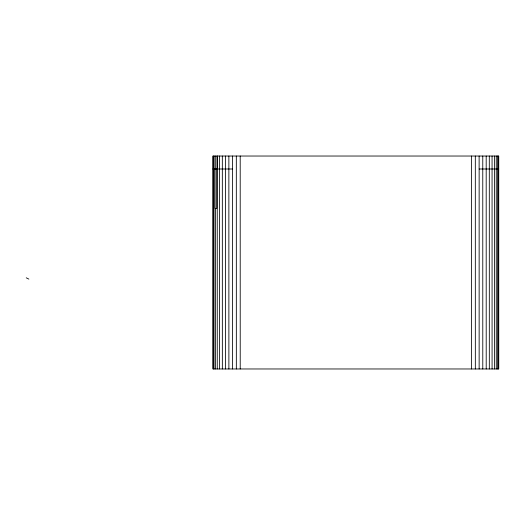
<?xml version="1.0" encoding="UTF-8"?>
<svg xmlns="http://www.w3.org/2000/svg" width="525" height="525" viewBox="0 0 525 525"><rect width="100%" height="100%" fill="white"/><g stroke="black" fill="none" stroke-linecap="round" stroke-linejoin="round"><path stroke-width="0.79" d="M232.536 168.998L212.907 168.998L212.907 156.03L498.73 156.03L498.75 368.97L212.933 368.97L212.933 168.998M479.122 156.03L479.122 168.998L498.75 168.998M28.868 279.103L26.25 277.81M498.448 156.03L498.474 368.97M497.621 156.03L497.648 368.97M496.263 156.03L496.283 368.97M494.392 156.03L494.419 368.97M492.063 156.03L492.083 368.97M489.307 156.03L489.326 368.97M486.189 156.03L486.209 368.97M482.77 156.03L482.79 368.97M479.141 168.998L479.141 368.97M475.315 156.03L475.335 368.97M471.43 156.03L471.45 368.97M240.207 156.03L240.227 368.97M236.322 156.03L236.342 368.97M232.516 156.03L232.536 368.97M228.887 368.97L228.867 156.03M225.448 156.03L225.468 368.97M222.331 156.03L222.351 368.97M219.601 368.97L219.575 156.03M217.245 156.03L217.265 368.97M217.127 156.03L217.127 168.998M216.799 168.998L216.799 208.399L215.06 208.399L215.06 168.998M215.401 208.399L215.401 368.97M215.289 156.03L215.289 168.998M214.016 156.03L214.036 368.97M213.189 156.03L213.209 368.97"/></g></svg>
